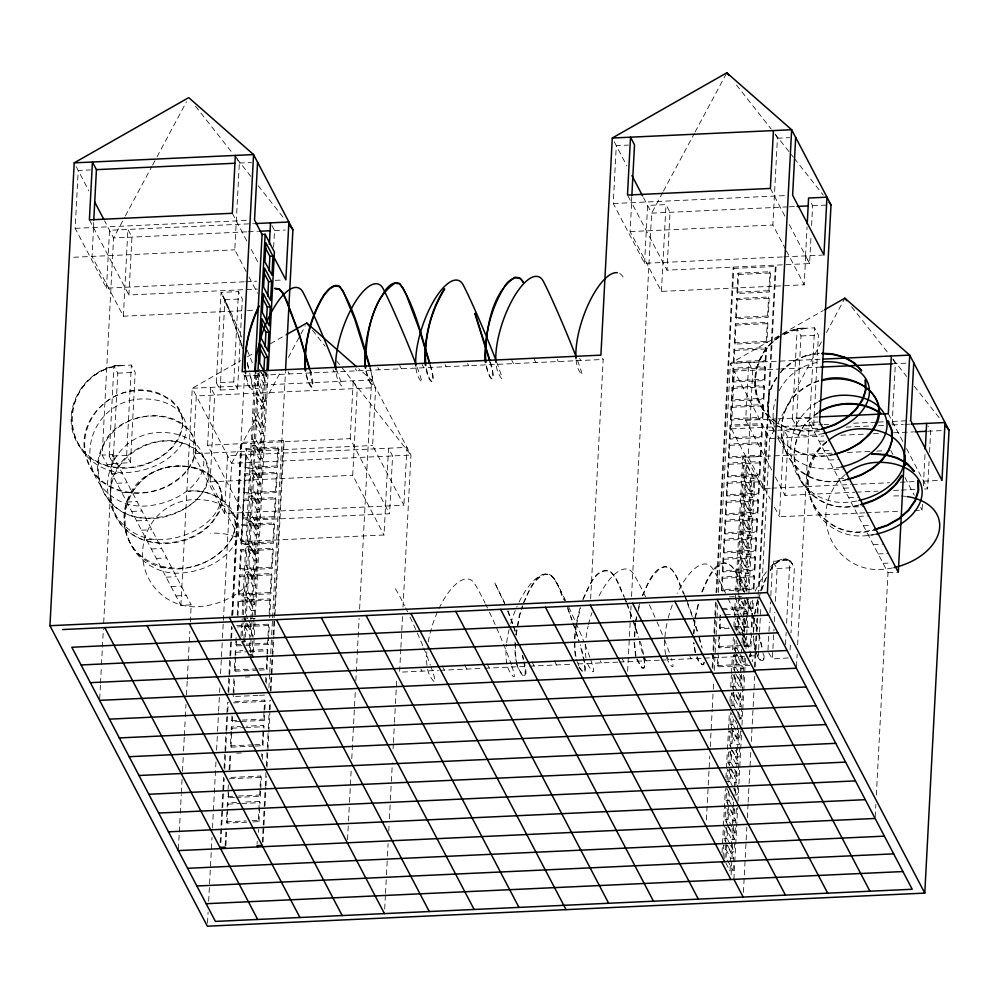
<?xml version="1.0" encoding="UTF-8"?>
<svg xmlns="http://www.w3.org/2000/svg" width="999" height="999" viewBox="0 0 999 999"><rect width="100%" height="100%" fill="white"/><g stroke="black" fill="none" stroke-linecap="round" stroke-linejoin="round"><path stroke-width="0.75" stroke-dasharray="5 3.75" d="M188.561 490.984C210.152 489.011 238.524 502.547 235.427 527.734L232.168 537.924L225.524 547.602C206.83 566.957 175.687 575.412 150.812 563.486C125.949 550.973 116.583 517.769 130.295 493.768C146.766 456.805 222.952 453.933 222.253 502.572L218.981 512.762L212.35 522.44C181.968 558.054 111.588 548.139 110.539 494.78C107.805 447.564 175.649 421.079 204.857 458.104L208.754 467.307L209.078 477.372L205.806 487.599L199.163 497.29C180.482 516.645 149.338 525.087 124.45 513.174C99.6 500.661 90.222 467.457 103.946 443.456C120.417 406.493 196.591 403.608 195.891 452.26L192.632 462.45L185.989 472.127C159.365 503.096 98.701 501.286 86.214 457.767C72.902 415.359 122.115 376.411 161.326 394.368L171.328 400.087L178.521 407.817L182.405 416.995L182.717 427.097L179.458 437.287L172.815 446.965C148.789 473.426 99.026 477.834 78.521 444.83C57.355 412.15 84.478 365.771 122.615 365.197L122.665 365.659C84.865 366.233 57.967 412.175 78.946 444.567C99.288 477.31 148.639 472.877 172.465 446.653L179.008 437.1L182.243 426.998C185.527 402.672 157.043 388.586 135.827 390.834C103.247 391.795 77.098 426.011 86.688 457.617C97.465 495.716 147.627 502.46 176.186 480.207C190.859 470.454 201.86 449.4 191.284 433.241C172.452 409.265 132.642 411.451 112.45 432.679C93.319 452.272 93.257 486.463 113.761 505.107C144.106 537.062 226.211 505.794 204.458 458.404C170.779 416.783 96.516 456.093 113.049 507.929C127.36 559.565 210.177 551.073 221.778 502.46C224.738 477.572 196.653 464.373 175.349 466.296C152.347 467.557 131.593 484.228 125.749 506.58C113.149 567.257 189.286 587.737 225.175 547.277L225.162 547.302C251.923 520.104 219.955 486.463 188.499 491.458L188.474 491.196M805.918 328.384L792.419 330.819L779.957 336.501M244.218 281.78L106.493 288.137L75.175 228.346L78.209 170.479L90.347 169.93M93.394 227.497L93.719 221.416M93.556 227.497L92.045 256.418L123.364 316.208L245.941 310.564M106.493 288.137L109.528 230.282L253.446 223.639M190.297 621.965L191.196 604.857L180.881 605.344L102.173 455.094L113.561 237.974L124.613 217.332M109.203 456.181L113.936 365.859L131.381 365.06L135.202 372.365L130.469 462.687L113.037 463.486L109.203 456.181L126.648 455.382L130.469 462.687M99.7 698.801L100.437 684.802M100.512 683.254L101.411 666.146M101.498 664.585L103.372 628.808M103.696 622.589L112.5 454.62L102.173 455.094M113.037 463.486L117.77 373.164L113.936 365.859M123.364 316.208L127.909 229.433L131.943 237.125L128.908 294.98L257.555 289.048M126.648 455.382L131.381 365.06M180.881 605.344L192.258 388.224L240.759 360.614M193.257 453.783L196.291 395.929L375.649 387.649L372.615 445.504L403.908 505.232L224.538 513.498L193.257 453.783L372.615 445.504M178.396 849.05L179.221 833.491M179.296 831.942L180.195 814.834M180.282 813.273L181.256 794.617M181.331 793.056L182.068 779.058M182.48 771.278L183.217 757.279M183.541 751.061L184.266 737.062M184.353 735.514L185.252 718.406M185.327 716.845L185.976 704.407M186.476 695.067L187.2 681.068M187.288 679.52L188.187 662.412M188.262 660.851L189.161 643.743M189.248 642.195L189.81 631.306M207.605 445.229L210.639 387.375L214.673 395.08L210.127 481.855L241.408 541.583L384.003 535.002L388.549 448.226L392.582 455.919L389.548 513.773L246.953 520.354L207.605 445.229L350.199 438.648L389.548 513.773M216.321 382.729L221.066 292.407L238.499 291.608L242.332 298.913L237.587 389.235L220.155 390.035L216.321 382.729L233.766 381.93L237.587 389.235M220.155 390.035L224.887 299.712L221.066 292.407M246.179 271.578L234.79 249.837L239.348 163.049L236.014 156.693M224.538 513.498L227.572 455.644L406.93 447.377L403.908 505.232M233.766 381.93L238.499 291.608M207.517 923.088L208.079 912.174M208.654 901.273L212 837.374M212.5 828.021L216.009 761.013M216.583 750.099L217.482 732.954M217.557 731.393L218.544 712.699M218.619 711.138L219.518 693.993M219.605 692.432L219.842 687.762M220.579 673.738L221.403 658.154M221.478 656.593L222.377 639.447M222.465 637.886L231.606 463.349L281.718 369.805M231.905 615.534L244.455 376.011L242.757 372.777M220.155 842.694L223.576 777.272M224.076 767.931L225.949 732.105M226.036 730.544L227.497 702.509M228.072 691.608L229.87 657.33M229.945 655.781L231.506 626.173M232.068 615.272L241.134 442.37L283.391 440.422L284.066 441.708L274.837 617.719M220.904 842.419L224.251 778.558M224.75 769.218L226.698 731.83M226.785 730.269L227.685 713.136M227.76 711.575L228.259 702.235M228.746 692.881L230.619 657.055M230.707 655.506L232.168 627.459M232.829 614.997L241.808 443.656L241.134 442.37M225.15 845.678L226.061 828.146M246.84 822.189L227.073 823.101L226.398 821.815L227.085 808.678M227.16 807.217L227.385 802.834L236.513 802.409M234.478 797.514L228.396 797.789L228.022 790.671M228.109 789.21L228.334 784.827M229.121 769.73L230.045 752.21M253.858 746.116L231.044 747.165L230.369 745.878L231.144 731.28M231.219 729.819L231.368 726.897L240.497 726.473M239.972 721.503L232.367 721.852L231.706 720.566L232.08 713.274M233.179 692.332L233.941 677.734M257.842 670.179L235.027 671.228L234.353 669.942L235.04 656.805M235.115 655.344L235.352 650.961L242.957 650.611M236.676 625.649L268.619 624.175L269.293 625.461L268.294 644.442L236.351 645.916L235.677 644.63L236.064 637.337M237.238 614.934L237.999 600.337L269.942 598.863L270.617 600.149L269.693 617.669M238.336 594.005L239.335 575.024L271.266 573.551L271.94 574.837L270.941 593.818L239.011 595.292L238.336 594.005L270.279 592.532L270.941 593.818M239.66 568.693L240.659 549.712L272.59 548.239L273.264 549.525L272.277 568.506L240.334 569.979L239.66 568.693L271.603 567.22L272.277 568.506M240.984 543.381L241.983 524.4L273.926 522.927L274.6 524.213L273.601 543.194L241.658 544.667L240.984 543.381L272.927 541.908L273.601 543.194M242.32 518.069L243.306 499.088L275.249 497.614L275.924 498.901L274.925 517.882L242.982 519.355L242.32 518.069L274.25 516.595L274.925 517.882M243.644 492.757L244.63 473.776L276.573 472.302L277.247 473.588L276.248 492.569L244.318 494.043L243.644 492.757L275.574 491.283L276.248 492.569M244.967 467.445L245.966 448.464L277.897 446.99L278.571 448.276L277.585 467.257L245.642 468.731L244.967 467.445L276.91 465.971L277.585 467.257M241.408 541.583L245.954 454.795L249.987 462.5M225.899 845.491L226.586 832.354M227.073 823.101L228.059 804.12L227.385 802.834M228.396 797.789L228.771 790.484M229.87 769.555L230.644 754.957M231.044 747.165L232.043 728.184L231.368 726.897M232.367 721.852L232.68 716.008M258.029 695.416L233.704 696.54L234.69 677.559M235.027 671.228L235.789 656.63M235.864 655.169L235.352 650.961M236.351 645.916L236.813 637.15M237.912 616.221L238.674 601.623L237.999 600.337M239.011 595.292L239.997 576.311L239.335 575.024M240.334 569.979L241.333 550.998L240.659 549.712M241.658 544.667L242.657 525.686L241.983 524.4M242.982 519.355L243.981 500.374L243.306 499.088M244.318 494.043L245.304 475.062L244.63 473.776M245.642 468.731L246.628 449.75L245.966 448.464M241.009 636.338L241.658 623.875M242.158 614.535L254.72 374.65M242.282 635.776L242.969 622.639L249.975 636.013L249.213 650.611M243.381 614.847L244.305 597.327L247.365 597.177L254.37 610.564L253.758 622.24M244.63 590.996L245.629 572.015L248.689 571.865L255.694 585.239L254.708 604.233L251.636 604.37L244.63 590.996L247.69 590.846L254.708 604.233M245.954 565.684L246.953 546.703L250.012 546.553L257.03 559.927L256.031 578.921L252.959 579.058L245.954 565.684L249.026 565.534L256.031 578.921M247.29 540.372L248.276 521.378L251.348 521.241L258.354 534.615L257.355 553.608L254.295 553.746L247.29 540.372L250.349 540.222L257.355 553.608M248.614 515.059L249.6 496.066L252.672 495.929L259.678 509.303L258.679 528.296L255.619 528.434L248.614 515.059L251.673 514.91L258.679 528.296M249.937 489.747L250.936 470.754L253.996 470.616L261.001 483.991L260.015 502.984L256.943 503.121L249.937 489.747L252.997 489.597L260.015 502.984M251.261 464.435L252.26 445.442L255.319 445.304L262.325 458.678L261.338 477.672L258.266 477.809L251.261 464.435L254.333 464.285L261.338 477.672M252.597 439.123L253.584 420.129L256.656 419.992L263.661 433.366L262.662 452.36L259.603 452.497L252.597 439.123L255.657 438.973L262.662 452.36M253.921 413.811L254.907 394.817L257.979 394.68L264.985 408.054L263.986 427.048L260.926 427.185L253.921 413.811L256.98 413.661L263.986 427.048M259.303 369.368L266.308 382.742L265.309 401.735L262.25 401.873L255.245 388.499L255.931 375.349M243.906 639.31L244.73 623.738M244.805 622.177L257.867 372.952M245.267 637.1L246.041 622.489L253.047 635.876L252.123 653.396M247.365 597.177L246.366 616.171L247.764 618.843M247.69 590.846L248.689 571.865M249.026 565.534L250.012 546.553M250.349 540.222L251.348 521.241M251.673 514.91L252.672 495.929M252.997 489.597L253.996 470.616M254.333 464.285L255.319 445.304M255.657 438.973L256.656 419.992M256.98 413.661L257.979 394.68M265.309 401.735L258.304 388.349L259.228 370.829M253.684 623.701L253.371 629.545L250.312 629.682L250.774 620.916M250.849 619.455L251.311 610.701L244.305 597.327M251.636 604.37L252.635 585.389L245.629 572.015M252.959 579.058L253.958 560.077L246.953 546.703M254.295 553.746L255.282 534.765L248.276 521.378M255.619 528.434L256.618 509.453L249.6 496.066M256.943 503.121L257.942 484.14L250.936 470.754M258.266 477.809L259.265 458.828L252.26 445.442M259.603 452.497L260.589 433.516L253.584 420.129M260.926 427.185L261.925 408.204L254.907 394.817M262.25 401.873L263.249 382.892L258.341 373.526M266.87 372.04L266.646 376.423L263.574 376.561L263.811 372.177M250.362 652.484L265.06 372.103M273.651 247.302L274.538 230.544L271.179 224.138M253.421 652.347L254.982 622.752M255.382 614.959L268.119 371.953M257.08 844.205L257.243 841.283M252.922 821.915L259.003 821.628L258.329 820.341L259.328 801.36L242.595 802.135M236.001 797.439L260.339 796.315L259.665 795.029L260.04 787.736M260.115 786.275L260.652 776.048L230.232 777.459M261.676 756.58L261.825 753.658M255.382 746.041L262.987 745.691L262.312 744.405L263.311 725.424L246.578 726.198M241.496 721.428L264.31 720.379L263.636 719.093L264.023 711.8M264.098 710.339L264.635 700.112L232.692 701.585L233.366 702.871L265.309 701.398L264.847 710.164M265.584 682.105L265.884 676.261M259.365 670.104L266.97 669.755L266.296 668.468L266.983 655.332M267.058 653.87L267.295 649.487L249.038 650.324M268.294 644.442L267.62 643.156L268.619 624.175M269.181 613.461L269.942 598.863M270.279 592.532L271.266 573.551M271.603 567.22L272.59 548.239M272.927 541.908L273.926 522.927M274.25 516.595L275.249 497.614M275.574 491.283L276.573 472.302M276.91 465.971L277.897 446.99M258.441 832.342L258.604 829.42M259.003 821.628L260.002 802.647L259.328 801.36M260.339 796.315L260.639 790.471M260.714 789.01L261.326 777.334L260.652 776.048M262.275 759.327L262.65 752.022M262.987 745.691L263.986 726.71L263.311 725.424M264.31 720.379L264.772 711.613M266.246 683.391L266.558 677.547M266.97 669.755L267.732 655.157M267.807 653.696L267.295 649.487M268.906 687.886L269.643 673.85M269.718 672.302L270.617 655.157M270.704 653.596L271.603 636.45M271.678 634.889L272.502 619.305M272.577 617.757L285.489 371.516M262.337 842.307L263.149 826.735M263.224 825.174L264.123 808.041M264.211 806.48L265.185 787.786M265.272 786.225L266.009 772.215M266.333 765.983L267.233 748.85M267.307 747.289L268.207 730.157M268.294 728.596L269.193 711.463M269.268 709.902L269.755 700.561M270.254 691.208L272.128 655.381M272.215 653.821L273.102 636.688M273.189 635.139L283.391 440.422M263.087 842.032L263.898 826.46M263.986 824.899L264.885 807.766M264.96 806.205L265.946 787.512M266.021 785.951L266.508 776.61M267.008 767.257L269.942 711.188M270.03 709.627L270.517 700.287M271.004 690.933L273.863 636.413M273.938 634.865L274.762 619.28M350.199 438.648L353.234 380.794L357.267 388.499L352.722 475.287L384.003 535.002M347.527 839.684L348.426 822.539M348.501 820.991L349.4 803.845M349.488 802.284L351.286 767.994M351.773 758.653L355.369 690.072M355.856 680.731L359.116 618.393M359.615 609.04L371.616 379.945L358.878 368.768M384.69 908.94L385.427 894.942M385.502 893.381L386.401 876.273M386.488 874.724L387.375 857.617M387.462 856.056L388.112 843.618M388.761 831.168L389.098 824.949M389.423 818.73L390.309 801.623M390.397 800.062L391.296 782.954M391.371 781.405L392.357 762.736M393.082 748.738L393.331 744.08M393.419 742.519L394.393 723.85M394.468 722.302L395.367 705.194M395.454 703.633L396.753 678.746M400.811 648.925L399.588 672.19L438.449 670.391M400.886 647.377L401.698 631.868M401.785 630.319L402.51 616.358M403.009 607.055L410.964 455.069L371.616 379.945L192.258 388.224L231.606 463.349L410.964 455.069L340.547 365.821M590.621 598.988L603.171 359.465L600.911 355.144M782.304 256.955L644.58 263.311L613.261 203.521L616.283 145.654L628.433 145.092M631.793 196.591L631.48 202.672L627.484 195.042M789.347 224.613L809.59 263.574L805.718 255.869L804.195 284.802L661.438 291.383L630.119 231.593L631.643 202.672L666.995 270.155L809.59 263.574L811.026 236.176M644.58 263.311L647.602 205.444L665.996 204.608L670.017 212.3L666.995 270.155M627.622 671.328L631.056 605.881M631.543 596.528L651.635 213.149L662.687 192.507M661.438 291.383L665.996 204.608M712.15 667.432L715.571 602.01M716.071 592.669L733.129 267.108L733.803 268.394L716.82 592.395M712.824 668.718L713.636 653.146M713.723 651.585L716.333 601.735M706.405 820.017L709.752 756.118M710.252 746.777L712.212 709.365M712.287 707.816L713.186 690.671M713.274 689.11L713.673 681.318M714.248 670.404L717.682 604.957M718.331 592.482L730.344 363.399L781.543 334.253M750.012 665.346L718.069 666.82L717.394 665.546L718.056 652.884M738.835 646.927L719.055 647.839L718.393 646.553L719.055 633.903M729.183 628.433L720.054 628.858L719.38 627.572L720.042 614.922L723.089 614.772M721.378 589.597L722.04 576.947L753.983 575.474L754.645 576.76L753.983 589.41L722.052 590.884L721.378 589.597L753.308 588.124L753.983 589.41M722.364 570.616L723.026 557.966L754.969 556.493L755.644 557.767L754.982 570.429L723.039 571.903L722.364 570.616L754.307 569.143L754.982 570.429M723.363 551.635L724.025 538.973L755.968 537.499L756.643 538.786L755.981 551.448L724.038 552.922L723.363 551.635L755.306 550.162L755.981 551.448M724.362 532.654L725.024 519.992L756.967 518.518L757.629 519.805L756.967 532.455L725.037 533.928L724.362 532.654L756.293 531.181L756.967 532.455M725.349 513.661L726.011 501.011L757.954 499.537L758.628 500.824L757.966 513.474L726.023 514.947L725.349 513.661L757.292 512.187L757.966 513.474M726.348 494.68L727.01 482.03L758.953 480.556L759.627 481.83L758.965 494.493L727.022 495.966L726.348 494.68L758.291 493.206L758.965 494.493M727.347 475.699L728.009 463.037L759.952 461.563L760.614 462.849L759.952 475.512L728.021 476.985L727.347 475.699L759.277 474.225L759.952 475.512M728.333 456.718L729.008 444.056L760.938 442.582L761.613 443.868L760.951 456.518L729.008 457.992L728.333 456.718L760.276 455.244L760.951 456.518M729.332 437.724L729.994 425.075L761.937 423.601L761.275 436.251L761.95 437.537L730.007 439.011L729.332 437.724L761.275 436.251M730.331 418.743L730.993 406.094L762.936 404.62L763.598 405.894L762.936 418.556L731.006 420.03L730.331 418.743L762.262 417.27L762.936 418.556M731.318 399.762L731.992 387.1L763.923 385.626L764.597 386.913L763.935 399.575L731.992 401.049L731.318 399.762L763.261 398.289L763.935 399.575M732.317 380.781L732.979 368.119L764.922 366.645L765.596 367.932L764.934 380.582L732.991 382.055L732.317 380.781L764.26 379.308L764.934 380.582M733.316 361.788L733.978 349.138L765.921 347.664L766.583 348.951L765.921 361.601L733.99 363.074L733.316 361.788L765.246 360.314L765.921 361.601M734.302 342.807L735.301 323.826L767.244 322.352L767.919 323.626L766.92 342.62L734.977 344.093L734.302 342.807L766.245 341.333L766.92 342.62M735.639 317.495L736.625 298.514L768.568 297.04L769.242 298.314L768.243 317.307L736.3 318.781L735.639 317.495L767.569 316.021L768.243 317.307M736.962 292.183L737.961 273.202L769.892 271.728L770.566 273.002L769.567 291.995L737.637 293.469L736.962 292.183L768.905 290.709L769.567 291.995M718.069 666.82L718.656 655.569M719.055 647.839L719.655 636.588M720.054 628.858L720.566 619.018M722.052 590.884L722.714 578.234L722.04 576.947M723.039 571.903L723.701 559.24L723.026 557.966M724.038 552.922L724.7 540.259L724.025 538.973M725.037 533.928L725.699 521.278L725.024 519.992M726.023 514.947L726.685 502.297L726.011 501.011M727.022 495.966L727.684 483.304L727.01 482.03M728.021 476.985L728.683 464.323L728.009 463.037M729.008 457.992L729.67 445.342L729.008 444.056M730.007 439.011L730.669 426.361L729.994 425.075M731.006 420.03L731.668 407.367L730.993 406.094M731.992 401.049L732.654 388.386L731.992 387.1M732.991 382.055L733.653 369.405L732.979 368.119M733.99 363.074L734.652 350.424L733.978 349.138M734.977 344.093L735.976 325.1L735.301 323.826M736.3 318.781L737.299 299.787L736.625 298.514M737.637 293.469L738.623 274.475L737.961 273.202M770.291 488.236L762.624 488.586L731.343 428.858L734.377 371.091L779.108 369.031M722.052 852.447L723.363 827.522M723.438 825.961L725.399 788.573M725.973 777.659L726.373 769.867M726.46 768.318L727.359 751.173M727.434 749.612L728.421 730.918M728.496 729.357L729.395 712.225M729.969 701.323L730.381 693.531M730.706 687.3L731.355 674.837M731.443 673.276L732.342 656.131M732.667 649.899L733.316 637.437M733.89 626.535L734.302 618.743M734.377 617.182L742.794 456.705L745.853 456.568L737.612 613.923M771.765 470.092L745.691 420.317L748.726 362.55L752.759 370.254L748.214 457.03L770.254 499.113M723.026 857.629L723.688 844.967L730.694 858.341L730.032 871.003L733.091 870.866L733.766 858.203L726.748 844.829L726.086 857.492M726.822 843.993L724.025 838.636L724.687 825.986M727.821 824.999L725.012 819.655L725.674 806.992M736.375 808.266L736.076 813.898L733.016 814.035L726.011 800.661L726.598 789.41M727.085 780.269L727.672 769.018L734.677 782.392L734.452 786.613M729.407 765.359L727.996 762.687L728.658 750.024L735.676 763.398L735.451 767.619M731.792 749.05L728.995 743.693L729.657 731.043L732.729 730.893L739.735 744.267L736.663 744.417L729.657 731.043M740.434 730.906L740.059 737.949L737 738.086L729.994 724.712L730.581 713.461M731.056 704.307L731.655 693.056L734.715 692.919L741.72 706.293L738.661 706.443L731.655 693.056M734.078 690.746L731.98 686.725L732.642 674.075L739.647 687.449L742.719 687.312L742.057 699.962L738.985 700.112L734.789 692.082M735.776 673.089L732.979 667.744L733.641 655.082L736.7 654.944L743.706 668.319L743.044 680.981L739.984 681.118L736.475 674.425M736.076 652.772L733.965 648.751L734.64 636.088M735.039 628.359L735.551 618.506M746.478 615.571L746.028 624.013L742.969 624.15L735.963 610.776L736.625 598.114M737.624 579.133L736.962 591.783L740.022 591.645L740.684 578.983L737.624 579.133L744.63 592.507M737.949 572.802L738.611 560.139L741.683 560.002L748.688 573.376L748.026 586.038L744.954 586.176L737.949 572.802L741.021 572.652L748.026 586.038M738.948 553.808L739.61 541.146L742.669 541.008L749.687 554.383L749.013 567.045L745.953 567.182L738.948 553.808L742.007 553.671L749.013 567.045M739.947 534.827L740.609 522.165L743.668 522.015L750.674 535.402L750.012 548.064L746.952 548.201L739.947 534.827L743.006 534.677L750.012 548.064M740.933 515.834L741.595 503.171L744.667 503.034L751.673 516.408L751.011 529.07L747.939 529.208L740.933 515.834L744.005 515.696L751.011 529.07M741.932 496.84L742.594 484.19L745.666 484.04L752.672 497.427L752.01 510.077L748.938 510.227L741.932 496.84L744.992 496.703L752.01 510.077M742.931 477.859L743.593 465.197L746.653 465.059L753.658 478.434L752.996 491.096L749.937 491.233L742.931 477.859L745.991 477.709L752.996 491.096M724.787 858.541L725.599 842.956M725.686 841.395L726.585 824.262M726.66 822.701L727.559 805.569M727.647 804.008L728.296 791.545M728.783 782.192L729.607 766.62M729.682 765.059L730.581 747.914M730.669 746.365L731.643 727.659M731.73 726.111L732.217 716.758M732.791 705.856L734.59 671.578M734.665 670.017L736.226 640.409M736.713 631.068L737.524 615.484M729.882 843.843L727.085 838.498L727.747 825.836M728.521 826.335L732.017 833.029L735.089 832.891L728.084 819.505L728.746 806.855M731.181 804.532L729.07 800.524L729.445 793.493M732.866 786.887L730.069 781.53L730.731 768.868L737.737 782.254L734.677 782.392M733.865 767.894L731.068 762.549L731.73 749.887L738.736 763.261L738.074 775.923L735.002 776.061L730.107 766.695M732.729 730.893L732.055 743.556L728.995 743.693M740.059 737.949L733.054 724.562L733.353 718.943M735.451 708.254L734.053 705.581L734.715 692.919M737.15 690.596L735.039 686.588L735.714 673.925L742.719 687.312M738.848 672.951L736.038 667.594L736.7 654.944M739.135 652.622L737.037 648.613L737.324 642.981M742.269 637.512L741.97 643.144L745.042 643.006L738.036 629.62L738.698 616.97L745.704 630.344L742.632 630.481L735.626 617.107M742.532 617.32L739.023 610.639L739.685 597.976M741.021 572.652L741.683 560.002M742.007 553.671L742.669 541.008M743.006 534.677L743.668 522.015M744.005 515.696L744.667 503.034M744.992 496.703L745.666 484.04M745.991 477.709L746.653 465.059M728.446 827.172L734.752 839.21L734.09 851.872L731.031 852.022L731.693 839.36L725.386 827.322M732.017 833.029L732.692 820.366L726.385 808.328M733.016 814.035L733.316 808.416M733.391 807.005L733.678 801.385M734.228 790.833L734.377 788.024M735.002 776.061L735.376 769.03M739.585 747.09L739.073 756.93L736.001 757.08L736.663 744.417M737 738.086L737.362 731.056M737.437 729.645L737.662 725.424M738.361 712.062L737.999 719.093L741.058 718.955L741.645 707.704M738.985 700.112L739.435 691.67M739.984 681.118L740.646 668.456L733.641 655.082M744.267 657.767L744.043 661.987L740.983 662.125L741.645 649.475M742.344 636.113L742.632 630.481M742.969 624.15L743.268 618.531M743.343 617.12L743.631 611.5L738.024 600.799M747.327 599.4L747.027 605.019L743.968 605.169L744.18 600.948M744.954 586.176L745.629 573.513L738.611 560.139M745.953 567.182L746.615 554.532L739.61 541.146M746.952 548.201L747.614 535.539L740.609 522.165M747.939 529.208L748.613 516.545L741.595 503.171M748.938 510.227L749.6 497.564L742.594 484.19M749.937 491.233L750.599 478.571L743.593 465.197M731.081 874.824L734.59 807.829M735.326 793.805L738.673 729.919M739.248 719.018L739.809 708.116M739.897 706.555L740.796 689.41M740.871 687.861L742.669 653.583M743.081 645.791L743.731 633.329M743.818 631.768L745.529 599.05M745.941 591.258L752.06 474.4L742.794 456.705M735.089 832.891L735.526 824.45M735.601 823.039L735.751 820.229L729.445 808.191M734.015 795.054L737.075 794.904L737.587 785.064M745.042 643.006L745.329 637.374M746.553 614.16L746.69 611.351L741.096 600.649M733.89 879.357L737.649 807.679M737.974 801.448L741.658 731.343M741.982 725.112L742.719 711.088M742.794 709.527L743.693 692.394M743.78 690.833L744.68 673.688M744.755 672.14L745.491 658.116M745.978 648.763L746.64 636.301M746.715 634.74L748.588 598.913M748.925 592.682L755.132 474.263M749.7 657.03L749.849 654.22M744.917 646.653L750.998 646.365L750.324 645.079L750.986 632.429M735.264 628.159L751.997 627.384L751.323 626.098L751.985 613.448L724.612 614.71M722.577 609.802L752.996 608.403L752.322 607.117L752.684 600.087M753.308 588.124L753.983 575.474M754.307 569.143L754.969 556.493M755.306 550.162L755.968 537.499M756.293 531.181L756.967 518.518M757.292 512.187L757.954 499.537M758.291 493.206L758.953 480.556M759.277 474.225L759.952 461.563M760.276 455.244L760.938 442.582M762.262 417.27L762.936 404.62M763.261 398.289L763.923 385.626M764.26 379.308L764.922 366.645M765.246 360.314L765.921 347.664M766.245 341.333L767.244 322.352M767.569 316.021L768.568 297.04M768.905 290.709L769.892 271.728M785.689 249.475L772.876 225.012L777.422 138.224L774.1 131.868M750.449 656.917L750.674 652.697M750.998 646.365L751.66 633.716M751.997 627.384L752.659 614.722L751.985 613.448M752.996 608.403L753.433 599.962M761.95 437.537L762.612 424.887L730.669 426.361M762.624 488.586L765.659 430.819L819.692 428.334M754.32 667.045L755.144 651.46M755.219 649.912L756.118 632.767M756.206 631.218L756.855 618.756M757.18 612.524L758.004 596.94M758.079 595.392L775.386 265.16L776.061 266.446L759.078 590.446M743.418 892.394L746.84 827.06M747.327 817.731L748.064 803.733M748.139 802.185L749.038 785.077M749.113 783.516L750.836 750.848M751.323 741.52L754.745 676.198M755.232 666.87L757.779 615.359M757.854 613.811L758.503 601.348M758.553 650.986L758.316 655.631L746.353 656.193M758.641 649.437L760.913 606.006M761.725 590.496L769.692 438.524L774.113 430.269M767.981 650.087L768.88 632.954M768.955 631.405L769.455 622.052M769.942 612.712L770.516 601.81M770.841 595.579L772.639 561.326L789.909 560.239L794.405 567.507L790.983 632.916M864.734 512.824L779.495 516.758L784.04 429.97L788.074 437.674L785.039 495.442L854.794 492.22M788.236 657.916L772.389 658.915L773.938 629.32M774.35 621.54L774.837 612.2M775.411 601.298L777.122 568.593L772.639 561.326M792.432 418.956L797.165 328.634L814.597 327.834L818.431 335.14L813.686 425.462L796.253 426.261L792.432 418.956L809.864 418.156L813.686 425.462M796.253 426.261L800.986 335.939L797.165 328.634M805.556 255.881L807.067 226.948M785.489 644.655L786.126 632.479M786.613 623.264L789.909 560.239M811.575 225.512L812.612 205.719L810.601 201.873M790.084 650.037L790.484 642.257M796.503 666.658L797.152 654.208M797.639 644.879L809.302 422.465L818.144 422.053M809.864 418.156L814.597 327.834M892.157 424.488L895.354 363.673L892.656 358.541M875.199 816.895L875.861 804.457M876.348 795.129L887.999 572.714L809.302 422.465M914.335 510.539L922.089 510.177L922.489 502.547M923.363 485.739L925.124 452.272M924.537 488.998L927.634 488.861L929.07 461.501M929.557 452.372L930.668 431.093L927.984 425.961M703.895 662.262C703.82 668.643 697.477 659.44 697.227 656.793M704.27 662.312C703.908 669.355 696.79 659.765 696.89 657.017M515.796 634.815L519.255 615.684L522.377 605.819M516.171 634.889L519.617 615.859L522.727 606.018M576.323 625.386L574.9 638.361L574.949 650.162L576.473 660.002M635.314 622.976L634.053 640.534M635.676 623.101L634.44 640.534M694.667 620.691L693.556 633.828M695.029 620.816L693.943 633.841M754.02 618.406L753.096 634.552M754.382 618.518L753.471 634.527M242.732 348.851L234.565 324.687L222.889 295.866L230.519 312.874L242.145 345.791M576.323 625.399L580.456 607.904M635.464 621.528L636.725 615.609M635.839 621.665L636.775 617.232M638.024 611.338L639.972 604.17M694.979 617.794L698.688 601.66M695.354 617.919L699.05 601.835M754.495 614.06L757.317 600.749M754.869 614.185L757.667 600.923M580.107 607.717C575.124 624.575 572.577 642.694 576.098 660.089M638.286 608.216L639.622 603.983M760.426 590.871L766.27 576.823M758.566 598.101L766.583 577.097M523.276 602.984C528.546 592.769 534.79 571.228 550.124 574.487C558.054 581.043 560.476 591.77 564.872 600.649M523.613 603.221C528.471 592.544 533.366 578.658 545.154 574.325C557.504 574.1 558.803 591.945 564.21 600.074M582.792 599.238C588.061 589.035 594.305 567.494 609.64 570.754C617.569 577.31 619.992 588.036 624.387 596.915M583.116 599.487C588.211 589.435 594.842 567.782 609.565 571.241C616.833 577.222 619.555 587.799 623.726 596.341M642.295 595.516C647.564 585.302 653.808 563.761 669.155 567.02C677.397 573.926 679.844 585.177 684.427 594.467M642.632 595.754L647.552 584.565L653.034 575.674L658.728 569.617L664.21 566.845C677.072 566.933 678.146 585.526 683.828 594.043M701.81 591.783L706.755 580.556C723.301 547.34 736.6 566.371 744.48 592.02M702.16 591.995C706.98 581.156 711.837 567.882 723.726 563.111C736.987 563.361 738.011 582.929 743.943 591.758M125.35 215.959L151.873 166.421M152.61 165.047L156.294 158.167M157.03 156.793L186.501 101.748M288.361 357.417L300.15 335.414M300.886 334.028L305.307 325.774M663.423 191.134L694.38 133.342M695.117 131.968L726.797 72.802M777.796 423.389L822.015 340.846M826.435 332.592L844.867 298.202M770.204 570.417C773.288 562.537 786.85 552.934 792.369 563.973C786.912 554.47 773.85 562.212 770.491 570.754M776.698 377.372C765.047 393.306 764.909 415.946 774.912 432.767M780.331 372.452C789.672 360.789 804.332 354.395 819.043 353.122M777.11 377.622C766.345 392.507 765.122 413.761 774.138 429.807M780.706 372.739L782.504 370.304L793.144 361.663L805.606 355.969M778.783 337.462C749.088 355.057 746.415 403.571 776.698 421.815M818.044 412.55C767.894 445.791 803.221 521.341 861.038 504.87M818.306 412.937C768.418 444.917 804.282 521.528 860.938 504.395M826.448 441.583C782.067 476.473 820.803 546.628 874.212 530.019M826.76 441.933C783.416 475.736 820.104 545.079 872.602 529.77M247.502 356.78L252.884 353.708M270.404 343.731L286.576 334.528M782.891 333.479L823.301 310.477M245.354 374.987L248.052 385.127L250.624 389.335C256.905 394.118 248.863 373.039 250.1 373.139M818.643 380.681C754.245 402.048 779.295 496.341 846.328 479.92M818.78 381.118C754.033 402.947 780.756 496.978 847.764 479.245M805.594 355.969L819.043 353.609M819.892 429.145C805.806 432.155 789.959 431.118 777.921 422.664M821.503 429.395C806.842 432.555 790.246 431.955 777.634 423.064M833.066 454.295C813.273 459.153 790.172 453.059 778.159 435.914M834.677 454.545C814.285 459.727 790.209 454.046 777.759 436.201M777.122 568.593L794.405 567.507M239.348 163.049L251.486 162.487M777.422 138.224L789.572 137.662M75.175 228.346L248.464 220.342M613.261 203.521L786.538 195.517M246.641 231.83L113.561 237.974L104.545 220.767M248.189 231.768L257.48 231.331M274.538 230.544L285.252 230.057M787.824 206.868L651.635 213.149L643.331 197.303M789.372 206.793L795.566 206.506M812.612 205.719L829.47 204.945M73.651 257.267L234.79 249.837M630.119 231.593L772.876 225.012M245.766 281.706L256.618 281.206M275.225 280.344L282.817 279.995M783.853 256.88L822.414 255.107M733.803 268.394L776.061 266.446M738.623 274.475L770.566 273.002M224.887 299.712L242.332 298.913M247.49 310.489L255.257 310.127M737.299 299.787L769.242 298.314M735.976 325.1L767.919 323.626M800.986 335.939L818.431 335.14M117.77 373.164L135.202 372.365M734.652 350.424L766.583 348.951M244.455 376.011L603.171 359.465M263.249 382.892L266.308 382.742M820.017 359.265L730.344 363.399L769.692 438.524L775.811 438.236M255.245 388.499L258.304 388.349M733.653 369.405L765.596 367.932M780.656 368.956L820.953 367.108M892.244 363.811L907.604 363.099M261.925 408.204L264.985 408.054M732.654 388.386L764.597 386.913M731.668 407.367L763.598 405.894M260.589 433.516L263.661 433.366M745.691 420.317L776.698 418.881M778.246 418.818L818.543 416.958M246.628 449.75L278.571 448.276M731.343 428.858L822.577 424.65M824.125 424.587L828.77 424.363M853.571 423.226L876.822 422.152M878.371 422.077L889.222 421.578M892.319 421.441L910.701 420.591M846.041 427.11L872.389 425.899M878.583 425.611L884.789 425.324M892.532 424.962L903.383 424.463M904.932 424.4L909.59 424.175M107.093 464.485L117.42 464.011M814.222 431.855L823.064 431.443M259.265 458.828L262.325 458.678M777.347 438.161L823.725 436.026M840.771 435.239L867.12 434.028M873.313 433.741L881.068 433.379M893.468 432.804L913.623 431.88M927.572 431.231L942.919 430.532M112.013 473.876L122.34 473.401M729.67 445.342L761.613 443.868M819.143 441.246L829.457 440.771M245.304 475.062L277.247 473.588M116.933 483.266L127.26 482.792M824.063 450.636L831.43 450.299M210.127 481.855L352.722 475.287M748.214 457.03L833.453 453.096M847.402 452.46L870.653 451.386M876.847 451.098L884.602 450.736M257.942 484.14L261.001 483.991M728.683 464.323L760.614 462.849M121.853 492.657L132.18 492.182M828.97 460.027L839.297 459.552M126.773 502.047L137.088 501.573M833.89 469.418L844.217 468.943M243.981 500.374L275.924 498.901M750.599 478.571L753.658 478.434M727.684 483.304L759.627 481.83M131.693 511.438L142.008 510.964M838.81 478.808L849.138 478.334M256.618 509.453L259.678 509.303M771.815 488.161L850.761 484.527M852.309 484.453L889.51 482.729M900.361 482.23L915.858 481.518M923.6 481.156L941.995 480.307M136.613 520.829L146.928 520.354M843.73 488.199L851.098 487.862M856.343 492.145L878.046 491.146M893.543 490.434L899.737 490.147M901.285 490.072L916.795 489.36M749.6 497.564L752.672 497.427M726.685 502.297L758.628 500.824M141.533 530.219L151.848 529.745M848.651 497.589L858.978 497.115M242.657 525.686L274.6 524.213M146.453 539.61L156.768 539.135M853.571 506.98L863.885 506.505M255.282 534.765L258.354 534.615M748.613 516.545L751.673 516.408M866.283 512.749L898.838 511.251M725.699 521.278L757.629 519.805M151.361 549L161.688 548.513M858.491 516.371L868.805 515.896M241.333 550.998L273.264 549.525M156.281 558.391L166.608 557.904M863.411 525.761L870.778 525.424M747.614 535.539L750.674 535.402M253.958 560.077L257.03 559.927M724.7 540.259L756.643 538.786M161.201 567.782L171.528 567.295M868.331 535.152L878.645 534.677M166.121 577.172L176.448 576.685M873.251 544.542L883.566 544.068M239.997 576.311L271.94 574.837M746.615 554.532L749.687 554.383M723.701 559.24L755.644 557.767M171.041 586.563L181.356 586.076M878.158 553.933L888.486 553.458M252.635 585.389L255.694 585.239M175.961 595.953L186.276 595.466M883.079 563.324L890.459 562.986M745.629 573.513L748.688 573.376M722.714 578.234L754.645 576.76M238.674 601.623L270.617 600.149M887.999 572.714L898.326 572.24M251.311 610.701L254.37 610.564M241.571 619.105L255.257 618.481M729.32 596.865L741.483 596.303M237.35 626.935L269.293 625.461M721.902 608.516L752.322 607.117M735.963 610.776L739.023 610.639M743.631 611.5L746.69 611.351M249.975 636.013L253.047 635.876M235.677 644.63L244.805 644.218M246.328 644.143L267.62 643.156M719.38 627.572L728.508 627.147M734.59 626.873L751.323 626.098M236.026 652.247L248.189 651.685M249.713 651.61L267.957 650.774M734.964 629.77L738.036 629.62M737.299 633.054L743.393 632.779M718.393 646.553L750.324 645.079M234.353 669.942L257.168 668.893M258.691 668.818L266.296 668.468M733.965 648.751L737.037 648.613M245.342 677.06L249.9 676.86M439.947 670.329L483.291 668.319M484.79 668.256L528.134 666.258M529.62 666.183L571.478 664.26M617.807 662.112L578.945 663.91L576.685 659.59M619.305 662.05L659.665 660.189M661.163 660.114L703.009 658.191M704.507 658.116L744.854 656.256M717.394 665.546L747.814 664.135M732.979 667.744L736.038 667.594M740.646 668.456L743.706 668.319M259.553 695.354L265.634 695.067L264.972 693.781M731.98 686.725L735.039 686.588M231.706 720.566L240.821 720.154M242.345 720.079L263.636 719.093M232.043 728.184L244.206 727.622M245.729 727.547L263.986 726.71M730.981 705.719L734.053 705.581M230.369 745.878L253.184 744.829M254.708 744.755L262.312 744.405M729.994 724.712L733.054 724.562M236.8 753.209L241.358 753.009M229.383 778.808L261.326 777.334M727.996 762.687L731.068 762.549M735.676 763.398L738.736 763.261M227.722 796.503L236.85 796.091M238.374 796.016L259.665 795.029M228.059 804.12L240.235 803.558M241.746 803.483L260.002 802.647M727.01 781.668L730.069 781.53M226.398 821.815L246.166 820.903M252.248 820.629L258.329 820.341M726.011 800.661L729.07 800.524M725.012 819.655L728.084 819.505M732.692 820.366L735.751 820.229M724.025 838.636L727.085 838.498M731.693 839.36L734.752 839.21M730.694 858.341L733.766 858.203M504.82 603.096L494.567 582.38L504.695 603.808M370.716 383.741C377.123 388.848 368.868 367.17 370.229 367.595M776.41 422.202C734.315 396.054 758.253 328.296 805.831 327.972L805.906 328.221A53.621 52.335 -82.4 0 0 758.291 364.985A53.621 52.335 -82.4 0 0 774.625 423.376M370.754 383.791L368.181 379.583L365.484 369.455M736.45 85.027L771.178 129.046M775.037 133.941L793.368 157.18M794.33 158.404L823.276 195.092M851.61 306.755L889.235 354.445M893.094 359.328L906.605 376.448M914.322 386.226L941.333 420.467M195.467 106.181L233.092 153.883M236.95 158.766L251.423 177.11M258.179 185.677L284.24 218.694M312.575 330.357L325.112 346.253M336.688 360.926L339.585 364.598M757.592 656.218C761.762 665.284 765.758 660.302 763.336 652.809M579.333 667.107C591.021 684.752 580.819 647.414 579.982 644.917M579.045 667.419C591.57 685.926 581.243 646.69 580.332 644.767M768.643 652.859L772.389 658.915M770.391 188.449L785.788 217.819M888.286 413.736L902.984 441.795M906.543 448.588L927.634 488.861M786.4 250.824L804.195 284.802M890.796 450.449L892.931 454.533M905.019 477.597L914.26 495.254M920.666 507.467L922.089 510.177M614.285 141.846L626.96 166.046M775.324 476.885L785.039 495.442M774.512 507.255L779.495 516.758M740.684 578.983L747.689 592.37M744.23 599.675L747.027 605.019M739.06 595.804L741.158 599.812M741.857 601.148L743.968 605.169M743.231 618.656L746.028 624.013M720.042 614.922L720.716 616.196M739.834 653.958L744.043 661.987M736.775 654.108L740.983 662.125M579.62 358.341L580.756 360.502M734.764 654.507L735.888 656.668M739.547 674.288L743.044 680.981M737.849 691.945L742.057 699.962M557.205 359.365L558.341 361.538M711.201 653.383L713.473 657.704M736.151 709.59L741.058 718.955M730.656 712.05L732.055 714.722M734.864 720.079L736.962 724.088M534.215 359.328L535.914 362.562M689.922 656.58L691.046 658.741M735.564 750.249L739.073 756.93M732.504 750.386L736.001 757.08M734.565 769.23L738.074 775.923M511.8 360.364L513.498 363.599M666.37 655.456L668.631 659.777M733.578 788.223L737.075 794.904M726.673 787.999L732.979 800.037M731.88 805.868L736.076 813.898M489.947 362.475L491.071 364.635M644.517 657.567L646.216 660.814M730.594 845.191L734.09 851.872M727.522 845.329L731.031 852.022M467.52 363.511L468.656 365.671M622.09 658.603L623.788 661.837M727.484 860.164L733.091 870.866M725.823 862.974L730.032 871.003M445.104 364.548L446.241 366.708M600.237 660.714L601.373 662.874M422.115 364.498L423.813 367.744M399.7 365.534L401.398 368.768M554.27 660.626L556.53 664.947M377.847 367.644L378.971 369.805M531.843 661.663L534.115 665.983M355.419 368.681L356.556 370.841M333.004 369.717L334.128 371.878M487 663.723L489.273 668.044M232.317 213.274L246.99 241.296M251.261 249.45L258.379 263.037M310.577 370.754L311.713 372.914M464.585 664.76L466.845 669.08M249.026 277.01L257.567 293.319M288.162 371.79L289.298 373.951M442.17 665.796L444.43 670.117M265.172 371.74L266.87 374.975M420.879 668.993L422.015 671.153M264.535 372.402L266.646 376.423M261.476 372.54L263.574 376.561M76.211 166.671L88.886 190.871M89.398 219.867L128.908 294.98M248.476 620.179L253.371 629.545M244.006 617.644L246.104 621.653M246.803 622.989L250.312 629.682M264.635 700.112L265.309 701.398M112.5 454.62L191.196 604.857M233.029 695.254L233.704 696.54M684.964 595.754L686.55 599.6M684.427 595.491L692.407 616.708M624.912 598.201L626.51 602.047M624.313 597.789L626.111 602.11M756.156 651.623C758.578 660.913 765.946 665.247 762.961 652.846M756.405 653.284L754.657 648.938L753.096 636.038M637.137 659.103L641.895 667.494C649.6 670.466 638.461 642.819 639.485 641.183M636.788 659.303C649.587 685.838 643.656 647.876 639.847 641.021M577.035 661.4L579.358 667.145M516.595 663.873C521.328 679.045 529.657 681.768 524.163 662.05M746.59 597.277L752.746 614.21M746.777 598.888L752.397 614.397M687.087 601.011L692.744 616.52M627.047 603.334L632.754 618.831M626.71 603.546L632.404 619.018M567.532 607.067L579.095 640.696M567.719 608.691L571.915 619.904M508.016 610.801L512.749 623.438M507.679 611.026L512.412 623.638M753.234 615.646L758.466 632.192M752.884 615.834L758.104 632.367M693.231 617.944L698.538 634.577M692.881 618.131L698.189 634.74M633.229 620.254L638.611 636.962M632.891 620.441L638.261 637.125M572.889 622.752L578.746 640.859M513.723 626.298L516.633 634.865M513.374 626.485L516.283 635.039M754.994 648.751L753.471 636.001M247.215 362.362L249.738 371.79M247.228 363.873L249.388 371.94M758.878 633.553L762.774 649.924M758.516 633.716L762.125 648.651M699.362 637.287L702.135 648.001M699 637.449L701.435 646.815M522.552 655.194L523.601 659.215M522.202 655.332L523.239 659.34M695.491 652.484L693.98 642.694M695.129 652.622L693.593 642.732M490.359 362.05C496.478 379.058 491.283 388.586 485.614 363.911M489.997 362.212C496.703 383.229 490.434 384.203 485.976 363.823M430.294 364.822C437.887 387.5 428.409 386.625 425.399 365.272M429.945 364.972C437.175 387.662 429.133 385.676 425.761 365.184M369.867 367.744C375.1 383.966 372.377 393.956 365.846 369.368M310.165 370.367C316.071 387.462 311.388 396.928 305.419 372.227M309.815 370.517L312.5 384.652L312.138 387.162L308.416 382.068L305.781 372.14M249.75 373.289L252.435 387.412L252.073 389.935L248.351 384.84L245.729 374.912M523.788 662.175C524.775 666.246 525.861 672.527 524.737 675.724C514.622 669.667 515.509 652.859 515.384 642.095M635.988 656.268L634.44 642.007M635.614 656.355L634.065 642.02M516.583 663.823L515.059 653.933L515.009 642.057M122.615 365.484L122.677 365.384A53.621 52.335 -82.4 0 0 72.365 421.416A53.621 52.335 -82.4 0 0 126.711 472.552A53.621 35.577 -13.9 0 0 185.789 433.366A53.621 35.577 -13.9 0 0 140.235 399.001A53.621 52.335 -82.4 0 0 89.935 454.97A53.621 52.335 -82.4 0 0 144.281 506.093A53.621 35.577 -13.9 0 0 203.359 466.908A53.621 35.577 -13.9 0 0 157.805 432.542A53.621 52.335 -82.4 0 0 107.505 488.511A53.621 52.335 -82.4 0 0 161.85 539.635A53.621 35.577 -13.9 0 0 220.929 500.449A53.621 35.577 -13.9 0 0 175.374 466.083A53.621 52.335 -82.4 0 0 125.075 522.052A53.621 52.335 -82.4 0 0 179.42 573.189A53.621 35.577 -13.9 0 0 238.499 533.99A53.621 35.577 -13.9 0 0 192.944 499.625A53.621 52.335 -82.4 0 0 142.645 555.594A53.621 52.335 -82.4 0 0 196.99 606.73A53.621 35.577 -13.9 0 0 256.069 567.532A53.621 35.577 -13.9 0 0 210.514 533.179M428.209 641.882A53.621 20.692 -71.5 0 1 450.087 590.347A53.621 20.692 -71.5 0 1 474.75 583.791A53.621 3.934 66 0 1 485.027 602.984M427.609 669.38A53.621 20.692 -71.5 0 0 430.344 676.598A53.621 3.934 66 0 0 430.981 666.683M426.96 665.434A53.621 20.692 -71.5 0 1 427.322 647.589M725.561 593.156A53.621 3.934 66 0 0 712.811 568.856A53.621 20.692 -71.5 0 0 677.122 593.456M728.084 598.476A53.621 3.934 66 0 1 736.35 616.82M736.975 618.244A53.621 3.934 66 0 1 743.244 633.291M743.756 634.577A53.621 3.934 66 0 1 752.147 661.7M666.558 657.679A53.621 20.692 -71.5 0 0 668.393 661.663A53.621 3.934 66 0 0 671.34 658.591M665.671 654.445A53.621 20.692 -71.5 0 1 667.145 622.527M668.194 618.106A53.621 20.692 -71.5 0 1 672.914 603.296M395.404 588.773A53.621 3.934 66 0 1 404.483 605.556M405.681 607.966A53.621 3.934 66 0 1 407.53 611.763M410.052 617.057A53.621 3.934 66 0 1 423.101 646.528M423.676 647.889A53.621 3.934 66 0 1 430.407 665.109M511.825 666.033A53.621 3.934 66 0 1 509.69 671.628A53.621 20.692 -71.5 0 1 506.481 644.168M485.639 604.233A53.621 3.934 66 0 1 487.512 608.091M489.398 612.075A53.621 3.934 66 0 1 503.021 642.906M503.583 644.268A53.621 3.934 66 0 1 511.363 664.66M770.516 566.957A53.621 20.692 -71.5 0 1 792.157 563.873M744.542 646.89A53.621 20.692 -71.5 0 1 744.13 633.816M744.243 632.305A53.621 20.692 -71.5 0 1 746.49 617.544M747.177 614.597A53.621 20.692 -71.5 0 1 751.186 601.223M755.219 591.196A53.621 20.692 -71.5 0 1 766.845 571.253M519.068 602.085A53.621 20.692 -71.5 0 1 554.108 578.808A53.621 3.934 66 0 1 565.609 600.524M506.668 642.619A53.621 20.692 -71.5 0 1 509.128 629.532M510.726 623.576A53.621 20.692 -71.5 0 1 517.157 606.131M645.579 596.828A53.621 3.934 66 0 0 633.453 573.826A53.621 20.692 -71.5 0 0 597.777 598.438M649.375 604.832A53.621 3.934 66 0 1 656.38 620.367M657.005 621.803A53.621 3.934 66 0 1 662.837 635.651M664.41 639.547A53.621 3.934 66 0 1 670.067 654.695M590.709 659.677A53.621 3.934 66 0 1 589.048 666.645A53.621 20.692 -71.5 0 1 586.725 661.088M568.756 607.092A53.621 3.934 66 0 1 584.015 641.957M585.052 644.53A53.621 3.934 66 0 1 590.209 658.229M586.063 658.166A53.621 20.692 -71.5 0 1 585.676 640.734M586.026 637.637A53.621 20.692 -71.5 0 1 588.124 626.036M588.473 624.562A53.621 20.692 -71.5 0 1 591.97 612.649M255.744 374.725A53.621 19.018 -70.8 0 0 258.279 384.54A53.621 2.26 67 0 0 256.281 372.914M222.977 296.066A53.621 2.26 67 0 1 241.746 337.163M247.14 350.025A53.621 2.26 67 0 1 253.234 365.047M619.667 273.489A53.621 19.018 -70.8 0 1 623.401 277.585M576.086 359.94A53.621 19.018 -70.8 0 0 578.621 369.755A53.621 2.26 67 0 0 577.222 359.715M496.54 361.838A53.621 2.26 67 0 1 498.538 373.451A53.621 19.018 -70.8 0 1 496.003 363.636M417.045 367.108A53.621 2.26 67 0 1 418.456 377.147A53.621 19.018 -70.8 0 1 415.921 367.332M336.376 369.218A53.621 2.26 67 0 1 338.374 380.844A53.621 19.018 -70.8 0 1 335.839 371.029M845.316 474.438A53.621 52.335 -82.4 0 0 829.158 535.089A53.621 52.335 -82.4 0 0 880.206 569.505A53.621 35.577 -13.9 0 0 892.469 567.944M778.246 438.748A53.621 52.335 -82.4 0 0 827.497 468.868A53.621 35.577 -13.9 0 0 841.27 466.995M774.3 427.01A53.621 52.335 -82.4 0 1 775.611 399.288M779.158 390.646A53.621 52.335 -82.4 0 1 820.429 362M823.7 433.454A53.621 35.577 -13.9 0 1 809.927 435.327A53.621 52.335 -82.4 0 1 775.823 424.35M893.73 495.954A53.621 35.577 -13.9 0 1 899.749 495.916M901.248 495.991A53.621 35.577 -13.9 0 1 905.618 496.378M826.573 441.908A53.621 52.335 -82.4 0 0 811.862 502.272A53.621 52.335 -82.4 0 0 862.636 535.951A53.621 35.577 -13.9 0 0 876.41 534.078M817.744 402.11A53.621 52.335 -82.4 0 0 792.607 463.573A53.621 52.335 -82.4 0 0 845.067 502.41A53.621 35.577 -13.9 0 0 857.329 500.861"/><path stroke-width="1.5" d="M914.035 471.491C904.457 458.204 887.362 453.808 871.727 454.233L885.151 454.458L897.252 457.767L907.254 463.486L914.435 471.191M244.618 367.882C244.58 346.528 249.625 325.224 258.841 305.981M824.65 309.702L844.867 298.202L909.702 355.12L949.05 430.244L924.787 893.106L207.355 926.198L49.95 625.711L74.213 162.849L188.711 97.627L253.571 154.583L292.919 229.695L285.564 369.955M93.794 219.892L96.428 169.643L92.432 162.013L89.398 219.867L232.317 213.274L235.352 155.419M257.567 162.213L254.533 220.067L262.075 234.453L254.882 371.528M257.954 371.391L265.135 234.315L262.075 234.453M269.38 244.168L270.504 222.852M263.886 370.716L264.573 357.58L260.364 349.55M265.135 346.865L265.896 332.267L260.989 322.902M266.458 321.553L267.22 306.955L262.325 297.59M267.782 296.241L268.556 281.643L264.348 273.614M269.118 270.929L269.88 256.318L264.972 246.965M266.945 370.579L267.632 357.43L260.627 344.056L259.64 363.037L263.836 371.066M268.968 332.118L267.969 351.111L260.964 337.724L261.95 318.743L268.968 332.118L265.896 332.267M270.292 306.805L269.293 325.786L262.287 312.412L263.286 293.431L270.292 306.805L267.22 306.955M271.616 281.493L270.617 300.474L263.611 287.1L264.61 268.119L271.616 281.493L268.556 281.643M272.939 256.181L271.953 275.162L264.935 261.788L265.934 242.807L272.939 256.181L269.88 256.318M268.207 370.404L274.413 252.01L265.135 234.315M823.114 359.116L909.702 355.12L898.326 572.24L819.617 421.99L831.006 204.87L791.645 129.745L726.797 72.802L612.287 138.024L600.911 355.144L242.195 371.69L253.571 154.583L74.213 162.849M631.88 195.067L634.515 144.818L630.506 137.188L627.484 195.042L770.391 188.449L773.426 130.594M924.787 893.106L767.394 592.607L791.645 129.745L612.287 138.024M795.654 137.387L792.619 195.242L823.938 255.032L826.972 197.178L808.578 198.027L807.229 223.901M891.32 355.969L888.286 413.736L820.092 416.883M913.735 362.824L910.701 420.591L941.995 480.307L945.017 422.54L911.138 424.113M925.274 449.238L926.635 423.389M905.469 465.347L905.156 455.282M259.166 306.243C249.5 327.085 243.481 350.437 245.579 373.501M444.393 288.773C430.981 309.69 425.05 334.902 424.8 359.578L425.399 365.272M444.692 289.086C430.706 311.513 423.801 338.823 425.761 365.184M901.76 475.337L895.204 484.915L885.763 493.294L874.075 499.95L860.938 504.395M902.209 475.536C893.743 491.008 877.709 500.511 861.038 504.87M286.576 334.528L306.78 323.027L356.568 366.733M819.23 411.576C837.936 400.599 862.924 400.587 880.868 413.161M819.492 411.975C838.036 401.086 862.811 401.099 880.594 413.561M821.403 428.933C840.983 423.901 861.2 410.826 865.459 389.772L865.134 379.882M821.503 429.395L834.739 424.912L846.515 418.206L856.031 409.74L862.674 400.062L865.946 389.835L865.621 379.807M834.577 454.083C856.755 448.788 881.992 430.569 878.321 405.032C871.603 381.855 842.731 375.174 821.765 380.607M834.677 454.545L847.914 450.062L859.689 443.369L869.23 434.877C899.787 401.186 855.369 368.831 821.665 380.144M847.764 479.245C867.344 474.213 887.562 461.138 891.82 440.084L891.495 430.194L887.661 421.141M847.864 479.707L861.088 475.224L872.864 468.519L882.392 460.052L889.023 450.374L892.294 440.147L891.97 430.082L888.099 420.904M874.113 529.557L887.249 525.112L898.95 518.456L908.403 510.052L914.947 500.499L918.181 490.397L917.844 480.507M874.212 530.019L887.449 525.536L899.225 518.843L908.765 510.352L915.384 500.699L918.643 490.509L918.331 480.444M274.85 288.249L279.533 288.998L283.117 293.132L286.538 300.374L299.413 334.415L309.802 369.018M274.975 288.723L279.37 289.423L282.842 293.469L286.214 300.599L299.076 334.603L309.453 369.168M96.428 169.643L234.678 163.262M255.007 223.564L288.886 222.003L285.851 279.857L273.414 256.119M259.041 231.268L269.88 230.769M797.115 206.443L807.966 205.931M264.573 357.58L267.632 357.43M820.953 367.108L892.244 363.811M915.171 431.805L926.011 431.306M49.95 625.711L767.394 592.607M62.537 629.557L759.34 597.402L912.212 889.26L215.409 921.403L71.803 647.252L768.606 615.109M81.081 664.959L777.884 632.804M90.347 682.654L787.15 650.511M99.625 700.361L711.9 672.102M754.158 670.154L796.428 668.206M712.574 673.388L754.832 671.44M109.453 719.143L806.255 686.987M119.293 737.924L816.096 705.769M129.133 756.705L825.936 724.55M138.973 775.486L835.776 743.331M148.814 794.267L845.604 762.112M158.641 813.049L855.444 780.893M168.481 831.817L865.284 799.675M219.905 847.377L225.075 847.127L225.737 848.413M262.163 845.416L257.005 845.654L257.68 846.94M178.322 850.599L875.124 818.456M187.587 868.306L884.39 836.151M196.865 886.001L893.668 853.858M206.131 903.708L902.934 871.553M822.015 353.284L832.442 353.833L844.542 357.142M822.002 353.758C836.737 353.484 852.372 358.579 861.325 370.866L861.325 370.866M844.567 357.155L854.545 362.862L861.737 370.592M523.339 282.005L519.767 277.884L515.147 277.148C490.846 293.182 486.438 329.895 484.865 356.805L485.464 362.5M523.101 282.38C519.268 273.027 507.929 279.857 504.745 286.313C490.771 308.741 483.866 336.051 485.826 362.412M726.797 72.802L728.721 75.237M829.07 202.422L831.006 204.87M844.867 298.202L846.79 300.649M945.191 425.349L949.05 430.244M290.022 226.036L292.919 229.695M306.78 323.027L309.678 326.698M631.942 175.549L642.619 195.941M717.082 599.363L869.942 891.208M674.812 601.311L827.684 893.156M632.554 603.259L785.426 895.104M590.297 605.207L724.625 861.65M733.89 879.357L743.169 897.052M721.565 861.8L730.831 879.495M545.454 607.28L698.326 899.125M500.611 609.34L653.483 901.198M455.781 611.413L608.653 903.258M410.939 613.486L566.071 909.652M366.096 615.546L518.968 907.404M321.253 617.619L474.125 909.465M94.58 201.736L103.834 219.405M276.411 619.692L429.283 911.538M243.906 639.31L245.042 641.483L241.983 641.62L248.988 654.994L252.048 654.857L253.184 657.017M229.308 617.432L240.846 639.46M250.112 657.155L384.44 913.61M189.31 623.701L342.182 915.559M147.053 625.661L299.925 917.507M104.795 627.609L257.667 919.455M475.162 313.399L489.997 360.701M474.825 313.599L489.647 360.864M429.932 363.474C421.278 336.675 415.609 306.755 399.662 283.466C389.298 279.907 383.441 293.669 378.971 300.437C369.755 319.68 364.71 340.984 364.735 362.35L365.334 368.044M429.582 363.636L419.193 329.058L406.343 295.055L402.947 287.874L399.5 283.878L395.017 283.179C370.666 299.638 366.933 335.14 365.122 362.375L365.709 367.957M369.867 366.246C361.426 339.223 355.307 309.99 339.598 286.238C333.129 283.079 327.822 290.01 324.263 294.33C310.851 315.234 304.92 340.447 304.683 365.11L305.269 370.804M369.518 366.396L354.695 319.143L342.882 290.647L339.348 286.601L334.952 285.951L329.92 288.686L324.563 294.618C310.577 317.058 303.671 344.368 305.644 370.729M576.161 356.918A53.621 2.26 67 0 0 543.319 281.281A53.621 19.018 -70.8 0 0 513.811 297.277A53.621 19.018 -70.8 0 0 495.891 362.262M255.632 373.351A53.621 19.018 -70.8 0 1 273.551 308.354A53.621 19.018 -70.8 0 1 303.059 292.37A53.621 2.26 67 0 1 335.901 368.007M575.973 358.566A53.621 19.018 -70.8 0 1 589.323 302.197A53.621 19.018 -70.8 0 1 617.307 272.715M496.078 360.614A53.621 2.26 67 0 0 463.224 284.977A53.621 19.018 -70.8 0 0 433.728 300.974A53.621 19.018 -70.8 0 0 415.809 365.959M335.726 369.655A53.621 19.018 -70.8 0 1 353.634 304.658A53.621 19.018 -70.8 0 1 383.141 288.674A53.621 2.26 67 0 1 415.984 364.31M823.451 361.775A53.621 35.577 -13.9 0 1 869.442 391.358A53.621 35.577 -13.9 0 1 823.7 433.454M846.528 473.464A53.621 52.335 -82.4 0 1 876.16 462.4A53.621 35.577 -13.9 0 1 922.152 491.983A53.621 35.577 -13.9 0 1 876.41 534.078M907.042 496.578A53.621 35.577 -13.9 0 1 939.285 530.307A53.621 35.577 -13.9 0 1 893.98 567.619M841.27 466.995A53.621 35.577 -13.9 0 0 887.012 424.9A53.621 35.577 -13.9 0 0 841.021 395.317A53.621 52.335 -82.4 0 0 819.093 401.361M828.958 439.922A53.621 52.335 -82.4 0 1 858.591 428.858A53.621 35.577 -13.9 0 1 904.582 458.441A53.621 35.577 -13.9 0 1 858.84 500.536"/></g></svg>
